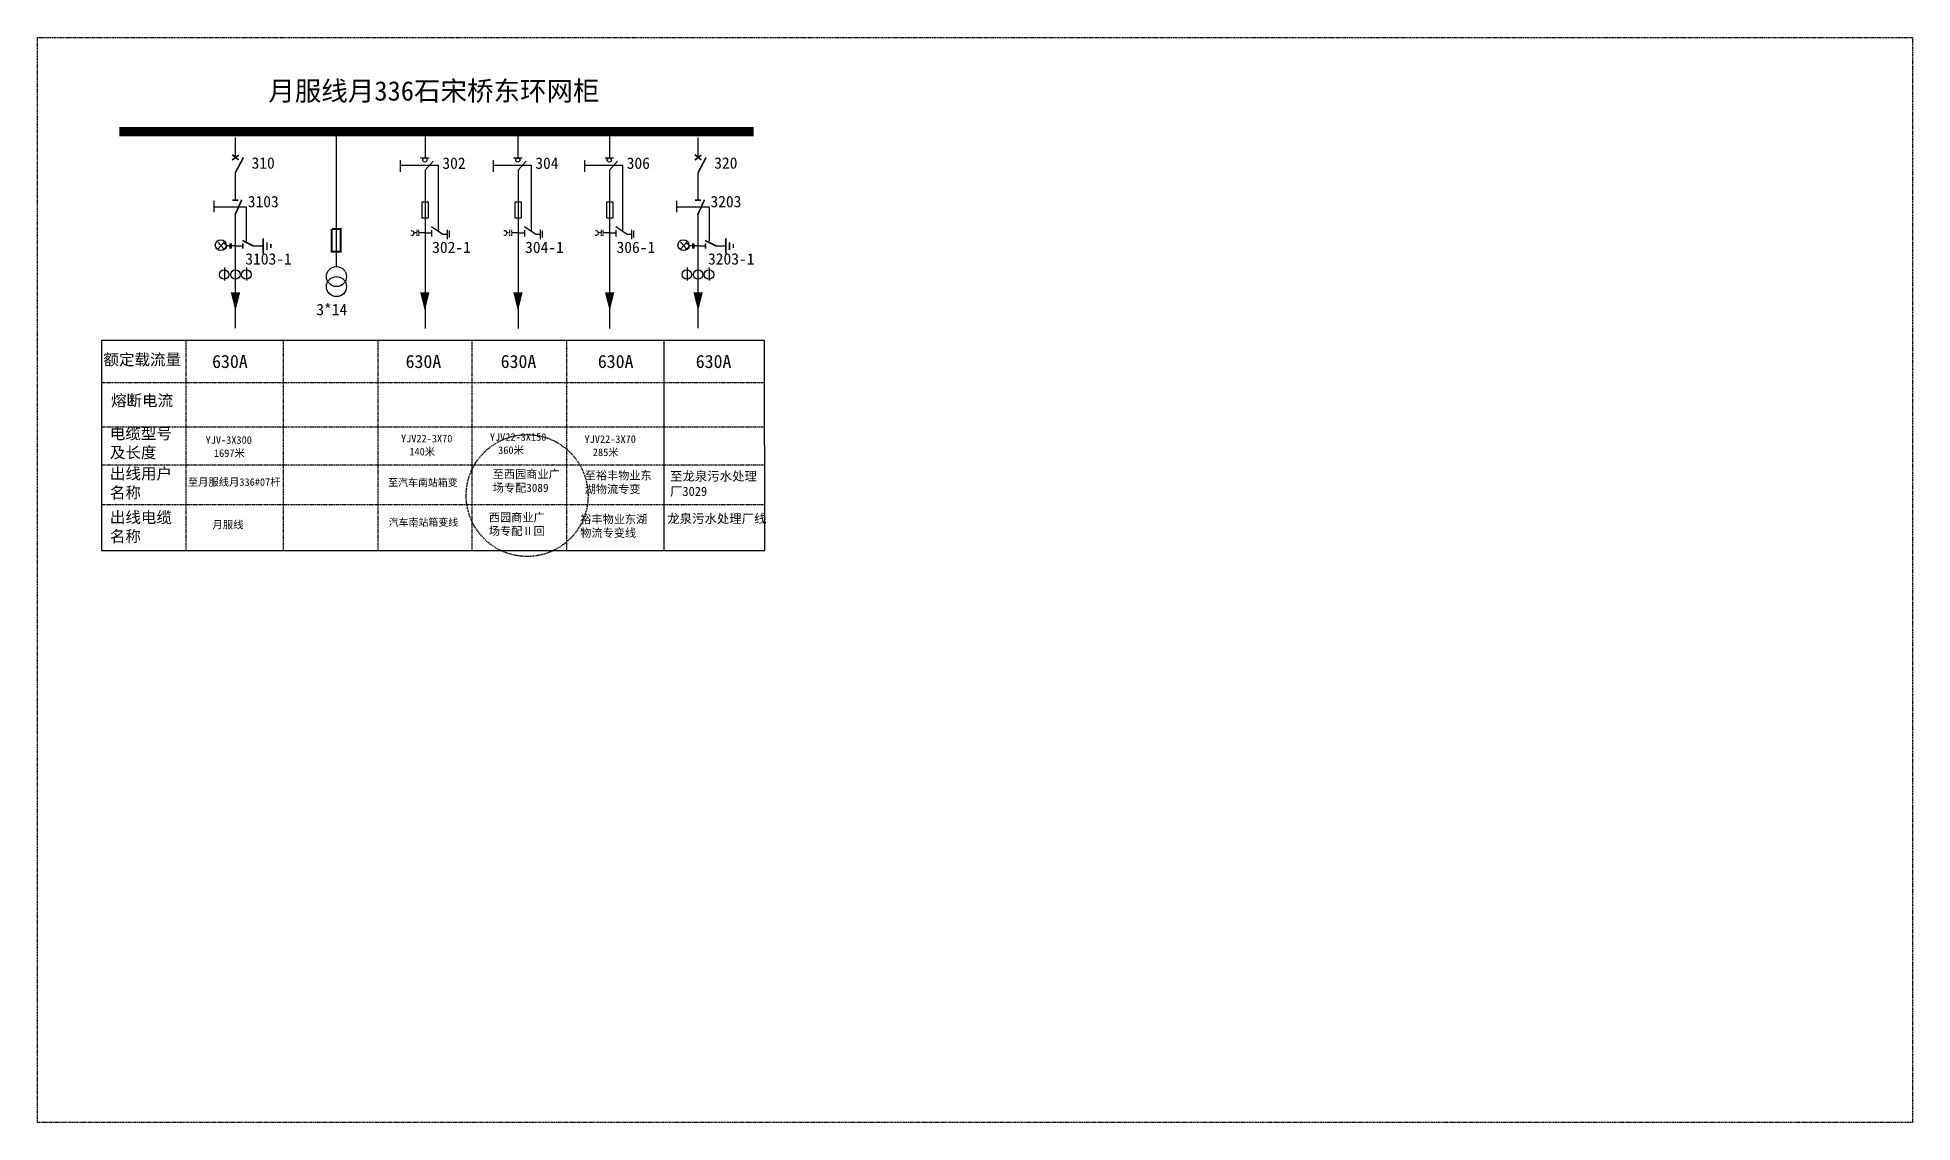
# Model space of a CAD drawing. Extents: x -1574 to -1162, y -1764 to -1526.
import ezdxf

# ---------------------------------------------------------------- set-up
doc = ezdxf.new("R2010")
doc.units = 0
doc.header["$LTSCALE"] = 0.774411
doc.linetypes.add('DASHED', pattern=[0.45, 0.3, -0.15])
doc.linetypes.add('HIDDEN', pattern=[0.375, 0.25, -0.125])
doc.layers.get('0').update_dxf_attribs({"linetype": 'CONTINUOUS'})
doc.layers.add('1', color=7, linetype='CONTINUOUS')
doc.layers.add('F11', color=7, linetype='CONTINUOUS')
doc.styles.get("Standard").update_dxf_attribs({"font": '', "height": 2.5})
doc.styles.add('字体', font='', dxfattribs={"height": 2.5})
doc.styles.get('Standard').set_extended_font_data('SimSun')
doc.styles.get('字体').set_extended_font_data('楷体_GB2312')

# ---------------------------------------------------------------- blocks, each defined once
blk = doc.blocks.new('JD')
for points in [[(-2, 0.2), (-2, -0.2), (2, 0.2), (2, -0.2)], [(1, -1.2), (1, -0.8), (-1, -1.2), (-1, -0.8)], [(-0.5, -1.8), (-0.5, -2.2), (0.5, -1.8), (0.5, -2.2)]]:
    blk.add_trace(points)

msp = doc.modelspace()

# ---------------------------------------------------------------- linework, layer by layer
for p, q in [((-1530.15, -1547.9), (-1530.15, -1552.32)), ((-1507.94, -1547.29), (-1507.94, -1576.36)), ((-1428.46, -1547.9), (-1428.46, -1552.32)), ((-1530.15, -1555.6), (-1530.15, -1561.55)), ((-1428.46, -1555.6), (-1428.46, -1561.55)), ((-1534.81, -1563.15), (-1527.71, -1563.15)), ((-1530.15, -1564.52), (-1530.15, -1582.09)), ((-1527.71, -1563.15), (-1527.71, -1570.7)), ((-1433.12, -1563.15), (-1426.02, -1563.15)), ((-1428.46, -1564.52), (-1428.46, -1582.09)), ((-1426.02, -1563.15), (-1426.02, -1570.7)), ((-1530.15, -1571.73), (-1528.49, -1571.73)), ((-1526.32, -1571.69), (-1524.06, -1571.69)), ((-1428.46, -1571.73), (-1426.8, -1571.73)), ((-1424.63, -1571.69), (-1422.37, -1571.69)), ((-1532.53, -1576.43), (-1532.53, -1579.35)), ((-1527.66, -1576.43), (-1527.66, -1579.35)), ((-1430.85, -1576.43), (-1430.85, -1579.35)), ((-1425.97, -1576.43), (-1425.97, -1579.35)), ((-1530.14, -1584.44), (-1530.14, -1589.79)), ((-1428.45, -1584.44), (-1428.45, -1589.79))]:
    msp.add_line(p, q)
at = {"linetype": 'Continuous'}
for p, q in [((-1532.6, -1570.91), (-1533.98, -1572.4)), ((-1533.98, -1570.91), (-1532.6, -1572.4)), ((-1430.91, -1570.91), (-1432.29, -1572.4)), ((-1432.29, -1570.91), (-1430.91, -1572.4)), ((-1530.58, -1592.51), (-1559.53, -1592.51)), ((-1559.53, -1592.51), (-1559.53, -1638.68)), ((-1413.79, -1592.51), (-1530.58, -1592.51)), ((-1435.85, -1638.68), (-1435.86, -1592.51)), ((-1413.78, -1638.68), (-1413.79, -1592.51)), ((-1559.53, -1638.68), (-1413.78, -1638.68))]:
    msp.add_line(p, q, dxfattribs=at)
at = {"linetype": 'DASHED'}
for p, q in [((-1541.04, -1592.4), (-1541.04, -1638.68)), ((-1519.63, -1592.4), (-1519.63, -1638.68)), ((-1498.82, -1592.4), (-1498.82, -1638.68)), ((-1478.16, -1592.4), (-1478.16, -1638.68)), ((-1457.35, -1592.4), (-1457.35, -1638.68)), ((-1559.36, -1601.74), (-1413.79, -1601.74)), ((-1559.36, -1611.47), (-1413.79, -1611.47)), ((-1559.36, -1619.8), (-1413.78, -1619.8)), ((-1559.36, -1628.53), (-1413.78, -1628.53))]:
    msp.add_line(p, q, dxfattribs=at)
at = {"color": 0, "linetype": 'DASHED'}
msp.add_lwpolyline([(-1573.61, -1525.92), (-1161.51, -1525.92), (-1161.51, -1764.35), (-1573.61, -1764.35)], close=True, dxfattribs=at)
for points, const_width in [([(-1555.63, -1546.61), (-1416.19, -1546.61)], 2), ([(-1530.83, -1552.86), (-1529.37, -1551.76)], 0.36), ([(-1530.82, -1551.66), (-1529.41, -1552.83)], 0.36), ([(-1530.15, -1555.69), (-1528.35, -1552.28)], 0.36), ([(-1429.14, -1552.86), (-1427.68, -1551.76)], 0.36), ([(-1429.13, -1551.66), (-1427.72, -1552.83)], 0.36), ([(-1428.46, -1555.69), (-1426.66, -1552.28)], 0.36), ([(-1530.79, -1561.64), (-1529.46, -1561.64)], 0.36), ([(-1530.22, -1564.96), (-1528.71, -1561.57)], 0.36), ([(-1429.11, -1561.64), (-1427.77, -1561.64)], 0.36), ([(-1428.53, -1564.96), (-1427.02, -1561.57)], 0.36), ([(-1508.95, -1568.01), (-1508.95, -1572.98), (-1506.96, -1572.98), (-1506.96, -1568.01), (-1508.89, -1568.01)], 0.42), ([(-1528.58, -1570.53), (-1526.18, -1571.73)], 0.36), ([(-1528.49, -1571.18), (-1528.49, -1572.29)], 0.36), ([(-1426.89, -1570.53), (-1424.49, -1571.73)], 0.36), ([(-1426.8, -1571.18), (-1426.8, -1572.29)], 0.36)]:
    msp.add_lwpolyline(points, dxfattribs=dict(const_width=const_width))
for points, format in [([(-1532.76, -1571.1, -0.877934), (-1532.73, -1572.56)], "xyb"), ([(-1431.07, -1571.1, -0.877934), (-1431.05, -1572.56)], "xyb"), ([(-1530.1, -1581.95, 2.05, 0, 0), (-1530.1, -1586.02, 0, 0, 0)], "xyseb"), ([(-1488.48, -1581.95, 2.05, 0, 0), (-1488.48, -1586.02, 0, 0, 0)], "xyseb"), ([(-1468.01, -1581.95, 2.05, 0, 0), (-1468.01, -1586.02, 0, 0, 0)], "xyseb"), ([(-1447.86, -1581.95, 2.05, 0, 0), (-1447.86, -1586.02, 0, 0, 0)], "xyseb"), ([(-1428.41, -1581.95, 2.05, 0, 0), (-1428.41, -1586.02, 0, 0, 0)], "xyseb")]:
    msp.add_lwpolyline(points, format=format)
for points in [[(-1531.36, -1571.72), (-1532.12, -1571.72)], [(-1531.36, -1571.21), (-1531.36, -1572.3)], [(-1531.02, -1571.21), (-1531.02, -1572.3)], [(-1530.15, -1571.72), (-1531.02, -1571.72)], [(-1429.67, -1571.72), (-1430.43, -1571.72)], [(-1429.67, -1571.21), (-1429.67, -1572.3)], [(-1429.33, -1571.21), (-1429.33, -1572.3)], [(-1428.46, -1571.72), (-1429.33, -1571.72)]]:
    msp.add_lwpolyline(points)
at = {"linetype": 'Continuous'}
for centre in [(-1533.34, -1571.55), (-1431.65, -1571.55)]:
    msp.add_circle(centre, 1.19, dxfattribs=at)
for centre, radius in [((-1532.59, -1578.02), 1.04), ((-1530.12, -1578.02), 1.04), ((-1527.71, -1578.02), 1.04), ((-1507.9, -1578.46), 2.2), ((-1430.9, -1578.02), 1.04), ((-1428.43, -1578.02), 1.04), ((-1426.02, -1578.02), 1.04), ((-1507.9, -1580.66), 2.2)]:
    msp.add_circle(centre, radius)
at = {"color": 1, "linetype": 'DASHED'}
msp.add_circle((-1466, -1626.58), 13.39, dxfattribs=at)
at = {"layer": '1'}
for points in [[(-1532.77, -1571.08, -0.877934), (-1532.74, -1572.54)], [(-1431.08, -1571.08, -0.877934), (-1431.05, -1572.54)]]:
    msp.add_lwpolyline(points, format="xyb", dxfattribs=at)
at = {"layer": 'F11', "lineweight": -3}
for p, q in [((-1488.44, -1547.58), (-1488.44, -1552.34)), ((-1468.01, -1547.58), (-1468.01, -1552.34)), ((-1447.91, -1547.58), (-1447.91, -1552.34)), ((-1493.92, -1552.88), (-1493.92, -1555.42)), ((-1489.4, -1552.38), (-1487.54, -1552.38)), ((-1488.43, -1555.08), (-1486.63, -1553.11)), ((-1473.49, -1552.88), (-1473.49, -1555.42)), ((-1468.97, -1552.38), (-1467.11, -1552.38)), ((-1468, -1555.08), (-1466.2, -1553.11)), ((-1453.39, -1552.88), (-1453.39, -1555.42)), ((-1448.87, -1552.38), (-1447.02, -1552.38)), ((-1447.91, -1555.08), (-1446.1, -1553.11)), ((-1493.92, -1553.99), (-1485.54, -1553.99)), ((-1488.43, -1555.08), (-1488.43, -1589.9)), ((-1485.54, -1554.01), (-1485.54, -1568.3)), ((-1473.49, -1553.99), (-1465.11, -1553.99)), ((-1468, -1555.08), (-1468, -1589.9)), ((-1465.11, -1554.01), (-1465.11, -1568.3)), ((-1453.39, -1553.99), (-1445.02, -1553.99)), ((-1447.91, -1555.08), (-1447.91, -1589.9)), ((-1445.02, -1554.01), (-1445.02, -1568.3)), ((-1534.83, -1561.78), (-1534.83, -1564.32)), ((-1433.13, -1561.78), (-1433.13, -1564.32)), ((-1488.41, -1568.87), (-1487.14, -1568.87)), ((-1487.03, -1567.49), (-1484.54, -1569.15)), ((-1487.03, -1568.26), (-1487.03, -1569.65)), ((-1484.54, -1569.15), (-1483.56, -1569.15)), ((-1483.55, -1568.22), (-1483.55, -1570.25)), ((-1483.11, -1568.44), (-1483.11, -1569.86)), ((-1467.98, -1568.87), (-1466.71, -1568.87)), ((-1466.6, -1567.49), (-1464.11, -1569.15)), ((-1466.6, -1568.26), (-1466.6, -1569.65)), ((-1464.11, -1569.15), (-1463.13, -1569.15)), ((-1463.12, -1568.22), (-1463.12, -1570.25)), ((-1462.69, -1568.44), (-1462.69, -1569.86)), ((-1447.89, -1568.87), (-1446.62, -1568.87)), ((-1446.51, -1567.49), (-1444.02, -1569.15)), ((-1446.51, -1568.26), (-1446.51, -1569.65)), ((-1444.02, -1569.15), (-1443.03, -1569.15)), ((-1443.03, -1568.22), (-1443.03, -1570.25)), ((-1442.59, -1568.44), (-1442.59, -1569.86))]:
    msp.add_line(p, q, dxfattribs=at)
at = {"layer": 'F11', "linetype": 'HIDDEN', "lineweight": -3}
for p, q in [((-1490.27, -1568.84), (-1490.89, -1568.84)), ((-1490.27, -1568.17), (-1490.27, -1569.47)), ((-1489.87, -1568.17), (-1489.87, -1569.47)), ((-1488.35, -1568.84), (-1489.78, -1568.84)), ((-1469.84, -1568.84), (-1470.47, -1568.84)), ((-1469.84, -1568.17), (-1469.84, -1569.47)), ((-1469.44, -1568.17), (-1469.44, -1569.47)), ((-1467.92, -1568.84), (-1469.35, -1568.84)), ((-1449.74, -1568.84), (-1450.37, -1568.84)), ((-1449.74, -1568.17), (-1449.74, -1569.47)), ((-1449.34, -1568.17), (-1449.34, -1569.47)), ((-1447.82, -1568.84), (-1449.25, -1568.84))]:
    msp.add_line(p, q, dxfattribs=at)
at = {"layer": 'F11', "lineweight": -3}
for points in [[(-1489.03, -1562.06), (-1487.72, -1562.06), (-1487.72, -1565.63), (-1489.03, -1565.63)], [(-1468.6, -1562.06), (-1467.29, -1562.06), (-1467.29, -1565.63), (-1468.6, -1565.63)], [(-1448.5, -1562.06), (-1447.19, -1562.06), (-1447.19, -1565.63), (-1448.5, -1565.63)]]:
    msp.add_lwpolyline(points, close=True, dxfattribs=at)
for centre in [(-1488.47, -1552.85), (-1468.04, -1552.85), (-1447.95, -1552.85)]:
    msp.add_circle(centre, 0.459, dxfattribs=at)
at = {"layer": 'F11', "linetype": 'HIDDEN', "lineweight": -3}
for centre in [(-1491.34, -1568.9), (-1470.91, -1568.9), (-1450.81, -1568.9)]:
    msp.add_arc(centre, 0.492, 242.566, 111.7046, dxfattribs=at)

# ---------------------------------------------------------------- block references
at = {"xscale": 0.8399999998509884, "yscale": 0.8399999998509884, "zscale": 0.84, "rotation": 90}
for p in [(-1524.02, -1571.75), (-1422.34, -1571.75)]:
    msp.add_blockref('JD', p, dxfattribs=at)

# ---------------------------------------------------------------- texts
for s, height, p in [('月服线月336石宋桥东环网柜', 4.2711, (-1522.88, -1539.79)), ('310', 2.5, (-1526.56, -1554.75)), ('320', 2.5, (-1424.87, -1554.75)), ('3103', 2.5, (-1527.39, -1563.23)), ('3203', 2.5, (-1425.7, -1563.23)), ('3103-1', 2.5, (-1527.93, -1575.83)), ('3203-1', 2.5, (-1426.24, -1575.83)), ('3*14', 2.5, (-1512.33, -1586.95))]:
    msp.add_text(s, height=height).set_placement(p)
at = {"linetype": 'DASHED'}
for s, height, p in [('630A', 2.878, (-1535.23, -1598.55)), ('630A', 2.878, (-1492.7, -1598.55)), ('630A', 2.878, (-1471.81, -1598.55)), ('630A', 2.878, (-1450.45, -1598.55)), ('630A', 2.878, (-1428.93, -1598.55)), ('YJV-3X300', 1.66, (-1536.65, -1615.2)), ('YJV22-3X70', 1.66, (-1493.71, -1614.88)), ('YJV22-3X150', 1.6602, (-1474.19, -1614.54)), ('YJV22-3X70', 1.66, (-1453.38, -1615.01)), ('1697米', 1.66, (-1534.83, -1618.09)), ('140米', 1.66, (-1491.88, -1617.77)), ('360米', 1.66, (-1472.37, -1617.43)), ('285米', 1.66, (-1451.55, -1617.9))]:
    msp.add_text(s, height=height, dxfattribs=at).set_placement(p)
at = {"linetype": 'DASHED', "attachment_point": 1}
for s, insert, char_height, width in [('{\\f\uffbfﾬￌﾣﾤ_GB2312|b0|i0|c134|p49;额定载流量}', (-1559.12, -1595.45), 2.5, 28.7366), ('{\\f\uffbfﾬￌﾣﾤ_GB2312|b0|i0|c134|p49;熔断电流}', (-1557.45, -1604.44), 2.5, 28.7366), ('{\\f\uffbfﾬￌﾣﾤ_GB2312|b0|i0|c134|p49;电缆型号及长度}', (-1557.7, -1611.7), 2.5, 14.4991), ('{\\f\uffbfﾬￌﾣﾤ_GB2312|b0|i0|c134|p49;出线用户名称}', (-1557.7, -1620.51), 2.5, 14.4991), ('{\\fKaiTi_GB2312|b0|i0|c134|p49;至月服线月336#07杆}', (-1540.56, -1622.78), 1.6602, 21.5254), ('至汽车南站箱变', (-1496.53, -1622.91), 1.6, 21.5254), ('至龙泉污水处理厂3029', (-1434.59, -1621.32), 2, 21.5254), ('{\\f\uffbfﾬￌﾣﾤ_GB2312|b0|i0|c134|p49;出线电缆名称}', (-1557.7, -1630.11), 2.5, 14.4991), ('{\\fKaiTi_GB2312|b0|i0|c134|p49;月服线}', (-1535.13, -1632.14), 1.6602, 21.5254), ('汽车南站箱变线', (-1496.42, -1631.66), 1.6, 21.5254), ('龙泉污水处理厂线', (-1435.2, -1630.64), 2, 21.5254)]:
    msp.add_mtext(s, dxfattribs=dict(at, insert=insert, char_height=char_height, width=width))
at = {"color": 7, "char_height": 1.8, "attachment_point": 1, "style": '字体'}
for s, insert, width in [('{\\fSimSun|b0|i0|c134|p2;至西园商业广场专配3089}', (-1473.55, -1620.98), 16.4582), ('{\\fSimSun|b0|i0|c134|p2;至裕丰物业东湖物流专变}', (-1453.35, -1621.27), 15.9464), ('{\\fSimSun|b0|i0|c134|p2;西园商业广场专配Ⅱ回}', (-1474.41, -1630.48), 12.7053), ('{\\fSimSun|b0|i0|c134|p2;裕丰物业东湖物流专变线}', (-1454.32, -1630.89), 15.9464)]:
    msp.add_mtext(s, dxfattribs=dict(at, insert=insert, width=width))
at = {"layer": 'F11', "lineweight": -3, "char_height": 2.5, "width": 19.4417, "attachment_point": 1}
for s, insert in [('\\pl2.30793;302', (-1486.93, -1552.29)), ('\\pl2.30793;304', (-1466.51, -1552.29)), ('\\pl2.308;306', (-1446.41, -1552.29)), ('\\pl2.30793;302-1', (-1489.17, -1570.78)), ('\\pl2.30793;304-1', (-1468.74, -1570.78)), ('\\pl2.308;306-1', (-1448.65, -1570.78))]:
    msp.add_mtext(s, dxfattribs=dict(at, insert=insert))

doc.saveas('drawing.dxf')
